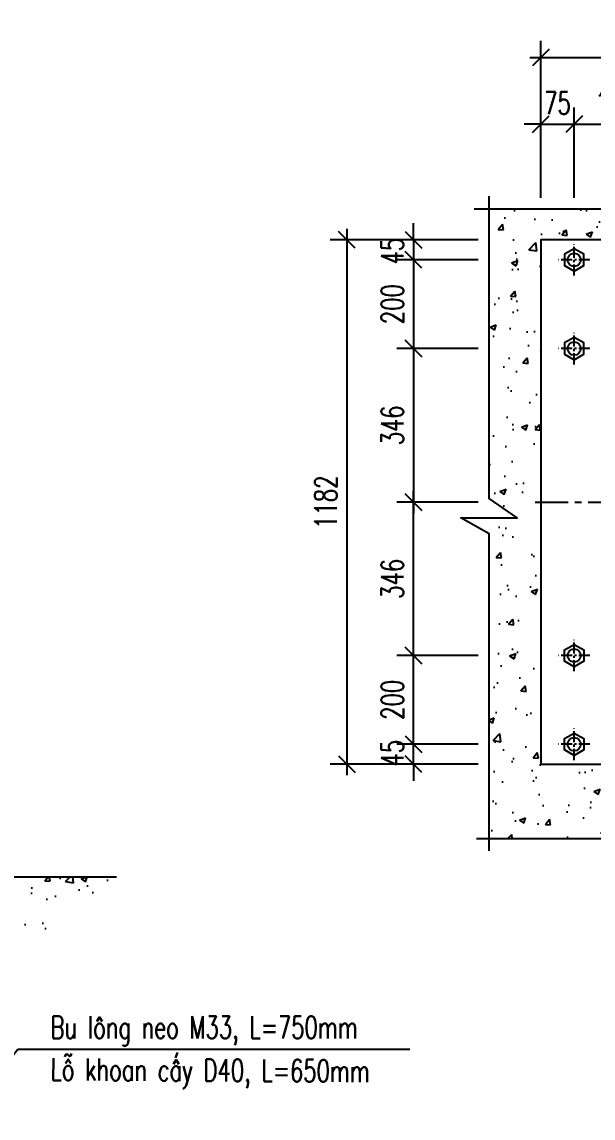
# Model space of a CAD drawing. Extents: x 3412 to 1212600, y 2456 to 246916.
# Drawn here: x 7548 to 8836, y 5873 to 8344 of the extents above; entities that cross this region are included whole.
import ezdxf
from ezdxf.enums import TextEntityAlignment as Align

# ---------------------------------------------------------------- set-up
doc = ezdxf.new("R2010")
doc.units = 0
doc.header["$LTSCALE"] = 20
doc.header["$MEASUREMENT"] = 0
doc.linetypes.add('CENTER', pattern=[2, 1.25, -0.25, 0.25, -0.25])
doc.layers.get('0').update_dxf_attribs({"linetype": 'CONTINUOUS'})
doc.layers.get('DEFPOINTS').update_dxf_attribs({"linetype": 'CONTINUOUS'})
for name, color, linetype in [('BAO', 7, 'CONTINUOUS'), ('CEN', 1, 'CENTER'), ('HATCH', 8, 'CONTINUOUS'), ('TEXT', 4, 'CONTINUOUS')]:
    doc.layers.add(name, color=color, linetype=linetype)
doc.styles.add('vnsimple', font='vnsimple.shx', dxfattribs={"width": 0.7})
doc.dimstyles.new('1-20', dxfattribs={"dimscale": 200, "dimtxt": 0.2, "dimasz": 0.15, "dimexe": 0.15, "dimexo": 0.1, "dimgap": 0.09, "dimtad": 1, "dimdec": 0, "dimdsep": 46, "dimtxsty": 'vnsimple', "dimblk": 'OBLIQUE', "dimcen": 0.09, "dimdle": 0.1, "dimclrd": 2, "dimclre": 7, "dimclrt": 4, "dimadec": 0, "dimazin": 0, "dimtfac": 1, "dimtdec": 0, "dimtix": 1, "dimtmove": 1, "dimatfit": 3, "dimfxl": 1, "dimtfill": 1, "dimtolj": 1, "dimtzin": 0, "dimarcsym": 0})
doc.dimstyles.new('1-25', dxfattribs={"dimscale": 250, "dimtxt": 0.2, "dimasz": 0.15, "dimexe": 0.15, "dimexo": 0.1, "dimgap": 0.09, "dimtad": 1, "dimdec": 0, "dimdsep": 46, "dimtxsty": 'vnsimple', "dimblk": 'OBLIQUE', "dimcen": 0.09, "dimdle": 0.1, "dimclrd": 2, "dimclre": 7, "dimclrt": 256, "dimadec": 0, "dimazin": 0, "dimtfac": 1, "dimtdec": 0, "dimtix": 1, "dimtmove": 1, "dimatfit": 3, "dimfxl": 1, "dimtolj": 1, "dimtzin": 0, "dimarcsym": 0})

# ---------------------------------------------------------------- blocks, each defined once
blk = doc.blocks.new('_Oblique')
at = {"color": 0, "linetype": 'ByBlock', "lineweight": -2}
blk.add_line((-0.5, -0.5), (0.5, 0.5), dxfattribs=at)
blk = doc.blocks.new('*D12')
at = {"layer": 'DEFPOINTS', "color": 0, "transparency": 16777216}
for p in [(10403.6, 8264.1), (8718.6, 7923), (10403.6, 7923)]:
    blk.add_point(p, dxfattribs=at)
at = {"layer": 'TEXT', "color": 7, "lineweight": -2, "transparency": 16777216}
for p, q in [((8718.6, 7948), (8718.6, 8301.6)), ((10403.6, 7948), (10403.6, 8301.6))]:
    blk.add_line(p, q, dxfattribs=at)
at = {"layer": 'TEXT', "color": 2, "lineweight": -2, "transparency": 16777216}
blk.add_line((8693.6, 8264.1), (10428.6, 8264.1), dxfattribs=at)
at = {"layer": 'TEXT', "color": 2, "lineweight": -2, "transparency": 16777216, "xscale": 37.5, "yscale": 37.5, "zscale": 37.5, "rotation": 180}
blk.add_blockref('_Oblique', (8718.6, 8264.1), dxfattribs=at)
at = {"layer": 'TEXT', "color": 2, "lineweight": -2, "transparency": 16777216, "xscale": 37.5, "yscale": 37.5, "zscale": 37.5}
blk.add_blockref('_Oblique', (10403.6, 8264.1), dxfattribs=at)
at = {"layer": 'TEXT', "transparency": 16777216, "insert": (9561.1, 8311.6), "char_height": 50, "attachment_point": 5, "style": 'vnsimple'}
blk.add_mtext('\\A1;1685', dxfattribs=at)
blk = doc.blocks.new('*D13')
at = {"layer": 'DEFPOINTS', "color": 0, "transparency": 16777216}
for p in [(8602, 7853), (8431.2, 7808), (8602, 7808)]:
    blk.add_point(p, dxfattribs=at)
at = {"layer": 'TEXT', "color": 2, "lineweight": -2, "transparency": 16777216}
for p, q in [((8431.2, 7853), (8431.2, 7890.5)), ((8431.2, 7853), (8431.2, 7808)), ((8431.2, 7808), (8431.2, 7770.5))]:
    blk.add_line(p, q, dxfattribs=at)
at = {"layer": 'TEXT', "color": 7, "lineweight": -2, "transparency": 16777216}
for p, q in [((8577, 7853), (8393.7, 7853)), ((8577, 7808), (8393.7, 7808))]:
    blk.add_line(p, q, dxfattribs=at)
at = {"layer": 'TEXT', "color": 2, "lineweight": -2, "transparency": 16777216, "xscale": 37.5, "yscale": 37.5, "zscale": 37.5}
for p, rotation in [((8431.2, 7853), 270), ((8431.2, 7808), 90)]:
    blk.add_blockref('_Oblique', p, dxfattribs=dict(at, rotation=rotation))
at = {"layer": 'TEXT', "transparency": 16777216, "insert": (8383.7, 7828), "char_height": 50, "attachment_point": 5, "rotation": 90, "style": 'vnsimple'}
blk.add_mtext('\\A1;45', dxfattribs=at)
blk = doc.blocks.new('*D14')
at = {"layer": 'DEFPOINTS', "color": 0, "transparency": 16777216}
for p in [(8602, 7808), (8431.2, 7608), (8602, 7608)]:
    blk.add_point(p, dxfattribs=at)
at = {"layer": 'TEXT', "color": 2, "lineweight": -2, "transparency": 16777216}
blk.add_line((8431.2, 7833), (8431.2, 7583), dxfattribs=at)
at = {"layer": 'TEXT', "color": 7, "lineweight": -2, "transparency": 16777216}
for p, q in [((8577, 7808), (8393.7, 7808)), ((8577, 7608), (8393.7, 7608))]:
    blk.add_line(p, q, dxfattribs=at)
at = {"layer": 'TEXT', "color": 2, "lineweight": -2, "transparency": 16777216, "xscale": 37.5, "yscale": 37.5, "zscale": 37.5}
for p, rotation in [((8431.2, 7808), 90), ((8431.2, 7608), 270)]:
    blk.add_blockref('_Oblique', p, dxfattribs=dict(at, rotation=rotation))
at = {"layer": 'TEXT', "transparency": 16777216, "insert": (8383.7, 7708), "char_height": 50, "attachment_point": 5, "rotation": 90, "style": 'vnsimple'}
blk.add_mtext('\\A1;200', dxfattribs=at)
blk = doc.blocks.new('*D15')
at = {"layer": 'DEFPOINTS', "color": 0, "transparency": 16777216}
for p in [(8602, 7608), (8431.2, 7262), (8602, 7262)]:
    blk.add_point(p, dxfattribs=at)
at = {"layer": 'TEXT', "color": 2, "lineweight": -2, "transparency": 16777216}
blk.add_line((8431.2, 7633), (8431.2, 7237), dxfattribs=at)
at = {"layer": 'TEXT', "color": 7, "lineweight": -2, "transparency": 16777216}
for p, q in [((8577, 7608), (8393.7, 7608)), ((8577, 7262), (8393.7, 7262))]:
    blk.add_line(p, q, dxfattribs=at)
at = {"layer": 'TEXT', "color": 2, "lineweight": -2, "transparency": 16777216, "xscale": 37.5, "yscale": 37.5, "zscale": 37.5}
for p, rotation in [((8431.2, 7608), 90), ((8431.2, 7262), 270)]:
    blk.add_blockref('_Oblique', p, dxfattribs=dict(at, rotation=rotation))
at = {"layer": 'TEXT', "transparency": 16777216, "insert": (8383.7, 7435), "char_height": 50, "attachment_point": 5, "rotation": 90, "style": 'vnsimple'}
blk.add_mtext('\\A1;346', dxfattribs=at)
blk = doc.blocks.new('*D16')
at = {"layer": 'DEFPOINTS', "color": 0, "transparency": 16777216}
for p in [(8431.2, 6916), (8602, 6916), (8602, 6716)]:
    blk.add_point(p, dxfattribs=at)
at = {"layer": 'TEXT', "color": 2, "lineweight": -2, "transparency": 16777216}
blk.add_line((8431.2, 6691), (8431.2, 6941), dxfattribs=at)
at = {"layer": 'TEXT', "color": 7, "lineweight": -2, "transparency": 16777216}
for p, q in [((8577, 6916), (8393.7, 6916)), ((8577, 6716), (8393.7, 6716))]:
    blk.add_line(p, q, dxfattribs=at)
at = {"layer": 'TEXT', "color": 2, "lineweight": -2, "transparency": 16777216, "xscale": 37.5, "yscale": 37.5, "zscale": 37.5}
for p, rotation in [((8431.2, 6916), 90), ((8431.2, 6716), 270)]:
    blk.add_blockref('_Oblique', p, dxfattribs=dict(at, rotation=rotation))
at = {"layer": 'TEXT', "transparency": 16777216, "insert": (8383.7, 6816), "char_height": 50, "attachment_point": 5, "rotation": 90, "style": 'vnsimple'}
blk.add_mtext('\\A1;200', dxfattribs=at)
blk = doc.blocks.new('*D17')
at = {"layer": 'DEFPOINTS', "color": 0, "transparency": 16777216}
for p in [(8431.2, 7262), (8602, 7262), (8602, 6916)]:
    blk.add_point(p, dxfattribs=at)
at = {"layer": 'TEXT', "color": 2, "lineweight": -2, "transparency": 16777216}
blk.add_line((8431.2, 6891), (8431.2, 7287), dxfattribs=at)
at = {"layer": 'TEXT', "color": 7, "lineweight": -2, "transparency": 16777216}
for p, q in [((8577, 7262), (8393.7, 7262)), ((8577, 6916), (8393.7, 6916))]:
    blk.add_line(p, q, dxfattribs=at)
at = {"layer": 'TEXT', "color": 2, "lineweight": -2, "transparency": 16777216, "xscale": 37.5, "yscale": 37.5, "zscale": 37.5}
for p, rotation in [((8431.2, 7262), 90), ((8431.2, 6916), 270)]:
    blk.add_blockref('_Oblique', p, dxfattribs=dict(at, rotation=rotation))
at = {"layer": 'TEXT', "transparency": 16777216, "insert": (8383.7, 7089), "char_height": 50, "attachment_point": 5, "rotation": 90, "style": 'vnsimple'}
blk.add_mtext('\\A1;346', dxfattribs=at)
blk = doc.blocks.new('*D18')
at = {"layer": 'DEFPOINTS', "color": 0, "transparency": 16777216}
for p in [(8602, 7853), (8281.2, 6671), (8602, 6671)]:
    blk.add_point(p, dxfattribs=at)
at = {"layer": 'TEXT', "color": 2, "lineweight": -2, "transparency": 16777216}
blk.add_line((8281.2, 7878), (8281.2, 6646), dxfattribs=at)
at = {"layer": 'TEXT', "color": 7, "lineweight": -2, "transparency": 16777216}
for p, q in [((8577, 7853), (8243.7, 7853)), ((8577, 6671), (8243.7, 6671))]:
    blk.add_line(p, q, dxfattribs=at)
at = {"layer": 'TEXT', "color": 2, "lineweight": -2, "transparency": 16777216, "xscale": 37.5, "yscale": 37.5, "zscale": 37.5}
for p, rotation in [((8281.2, 7853), 90), ((8281.2, 6671), 270)]:
    blk.add_blockref('_Oblique', p, dxfattribs=dict(at, rotation=rotation))
at = {"layer": 'TEXT', "transparency": 16777216, "insert": (8233.7, 7262), "char_height": 50, "attachment_point": 5, "rotation": 90, "style": 'vnsimple'}
blk.add_mtext('\\A1;1182', dxfattribs=at)
blk = doc.blocks.new('*D37')
at = {"layer": 'DEFPOINTS', "color": 0, "transparency": 16777216}
for p in [(8793.6, 8114.1), (8718.6, 7923), (8793.6, 7923)]:
    blk.add_point(p, dxfattribs=at)
at = {"layer": 'TEXT', "color": 7, "lineweight": -2, "transparency": 16777216}
for p, q in [((8718.6, 7948), (8718.6, 8151.6)), ((8793.6, 7948), (8793.6, 8151.6))]:
    blk.add_line(p, q, dxfattribs=at)
at = {"layer": 'TEXT', "color": 2, "lineweight": -2, "transparency": 16777216}
for p, q in [((8718.6, 8114.1), (8681.1, 8114.1)), ((8718.6, 8114.1), (8793.6, 8114.1)), ((8793.6, 8114.1), (8831.1, 8114.1))]:
    blk.add_line(p, q, dxfattribs=at)
at = {"layer": 'TEXT', "color": 2, "lineweight": -2, "transparency": 16777216, "xscale": 37.5, "yscale": 37.5, "zscale": 37.5}
blk.add_blockref('_Oblique', (8718.6, 8114.1), dxfattribs=at)
at = {"layer": 'TEXT', "color": 2, "lineweight": -2, "transparency": 16777216, "xscale": 37.5, "yscale": 37.5, "zscale": 37.5, "rotation": 180}
blk.add_blockref('_Oblique', (8793.6, 8114.1), dxfattribs=at)
at = {"layer": 'TEXT', "transparency": 16777216, "insert": (8756.1, 8161.6), "char_height": 50, "attachment_point": 5, "style": 'vnsimple'}
blk.add_mtext('\\A1;75', dxfattribs=at)
blk = doc.blocks.new('*D38')
at = {"layer": 'DEFPOINTS', "color": 0, "transparency": 16777216}
for p in [(8978.6, 8114.1), (8793.6, 7923), (8978.6, 7923)]:
    blk.add_point(p, dxfattribs=at)
at = {"layer": 'TEXT', "color": 7, "lineweight": -2, "transparency": 16777216}
for p, q in [((8793.6, 7948), (8793.6, 8151.6)), ((8978.6, 7948), (8978.6, 8151.6))]:
    blk.add_line(p, q, dxfattribs=at)
at = {"layer": 'TEXT', "color": 2, "lineweight": -2, "transparency": 16777216}
blk.add_line((8768.6, 8114.1), (9003.6, 8114.1), dxfattribs=at)
at = {"layer": 'TEXT', "color": 2, "lineweight": -2, "transparency": 16777216, "xscale": 37.5, "yscale": 37.5, "zscale": 37.5, "rotation": 180}
blk.add_blockref('_Oblique', (8793.6, 8114.1), dxfattribs=at)
at = {"layer": 'TEXT', "color": 2, "lineweight": -2, "transparency": 16777216, "xscale": 37.5, "yscale": 37.5, "zscale": 37.5}
blk.add_blockref('_Oblique', (8978.6, 8114.1), dxfattribs=at)
at = {"layer": 'TEXT', "transparency": 16777216, "insert": (8886.1, 8161.6), "char_height": 50, "attachment_point": 5, "style": 'vnsimple'}
blk.add_mtext('\\A1;185', dxfattribs=at)
blk = doc.blocks.new('*D97')
at = {"layer": 'DEFPOINTS', "color": 0, "transparency": 16777216}
for p in [(8431.2, 6716), (8602, 6716), (8602, 6671)]:
    blk.add_point(p, dxfattribs=at)
at = {"layer": 'TEXT', "color": 2, "lineweight": -2, "transparency": 16777216}
for p, q in [((8431.2, 6716), (8431.2, 6753.5)), ((8431.2, 6671), (8431.2, 6716)), ((8431.2, 6671), (8431.2, 6633.5))]:
    blk.add_line(p, q, dxfattribs=at)
at = {"layer": 'TEXT', "color": 7, "lineweight": -2, "transparency": 16777216}
for p, q in [((8577, 6716), (8393.7, 6716)), ((8577, 6671), (8393.7, 6671))]:
    blk.add_line(p, q, dxfattribs=at)
at = {"layer": 'TEXT', "color": 2, "lineweight": -2, "transparency": 16777216, "xscale": 37.5, "yscale": 37.5, "zscale": 37.5}
for p, rotation in [((8431.2, 6716), 270), ((8431.2, 6671), 90)]:
    blk.add_blockref('_Oblique', p, dxfattribs=dict(at, rotation=rotation))
at = {"layer": 'TEXT', "transparency": 16777216, "insert": (8383.7, 6696), "char_height": 50, "attachment_point": 5, "rotation": 90, "style": 'vnsimple'}
blk.add_mtext('\\A1;45', dxfattribs=at)

msp = doc.modelspace()

# ---------------------------------------------------------------- hatches: boundary and pattern name
at = {"layer": 'HATCH'}
h = msp.add_hatch(dxfattribs=at)
h.set_pattern_fill('AR-CONC', color=256, scale=20, style=0)
h.set_pattern_definition([(50, (2175.48, 744.07), (143.452, -12.5504), [15, -165]), (355, (2175.48, 744.07), (-27.7503, 150.4384), [12, -132]), (100.4514, (2187.43, 743.02), (115.7019, 137.8879), [12.748, -140.2284]), (46.1842, (2175.48, 784.07), (213.4482, -33.1038), [22.5, -247.5]), (96.6356, (2193.27, 781.3), (186.9325, 194.8236), [19.122, -210.3426]), (351.1842, (2175.48, 784.07), (186.9324, 194.8237), [18, -198]), (21, (2195.48, 774.07), (119.3814, -80.5238), [15, -165]), (326, (2195.48, 774.07), (48.663, 145.03), [12, -132]), (71.4514, (2205.43, 767.36), (168.0445, 64.5061), [12.748, -140.2284]), (37.5, (2175.48, 744.07), (2.43197, 66.57877), [0, -130.4, 0, -134, 0, -132.5]), (7.5, (2175.48, 744.07), (52.6139, 78.88234), [0, -76.4, 0, -127.4, 0, -50.5]), (327.5, (2130.88, 744.07), (106.76449, -4.51097), [0, -50, 0, -156, 0, -207]), (317.5, (2110.88, 744.07), (116.6372, 20.021), [0, -65, 0, -103.6, 0, -147])])
h.paths.add_polyline_path([(9561.145, 7262.045), (9883.645, 7262.045), (9883.645, 7853.045), (10403.645, 7853.045), (10403.645, 6671.045), (9883.645, 6671.045), (9883.645, 7262.045), (9561.145, 7262.045), (9561.145, 6494.998), (9567.056, 6503.423), (10631.422, 6503.423), (10631.422, 7197.931), (10567.237, 7234.124), (10694.38, 7234.124), (10631.422, 7278.297), (10631.422, 7923.05), (9567.056, 7923.05), (9561.145, 7914.625)])
h.paths.add_polyline_path([(9238.645, 7262.045), (9561.145, 7262.045), (9561.145, 7914.625), (9522.883, 7860.092), (9522.883, 7987.235), (9486.69, 7923.05), (8602.048, 7923.05), (8602.048, 7270.425), (8665.007, 7226.251), (8537.863, 7226.251), (8602.048, 7190.059), (8602.048, 6503.423), (9486.69, 6503.423), (9522.883, 6567.608), (9522.883, 6440.465), (9561.145, 6494.998), (9561.145, 7262.045), (9238.645, 7262.045), (9238.645, 6671.045), (8718.645, 6671.045), (8718.645, 7853.045), (9238.645, 7853.045)])
h.paths.add_polyline_path([(11203.645, 7923.05), (11103.645, 7923.05), (11103.645, 6503.423), (11203.645, 6503.423)])
h.paths.add_polyline_path([(10803.645, 7923.05), (10648.39, 7923.05), (10648.39, 7278.297), (10711.348, 7234.124), (10584.204, 7234.124), (10648.39, 7197.931), (10648.39, 6503.423), (10803.645, 6503.423)])
h = msp.add_hatch(dxfattribs=at)
h.set_pattern_fill('AR-CONC', color=256, scale=20, style=0)
h.set_pattern_definition([(50, (-3752.45, -147.1), (143.452, -12.5504), [15, -165]), (355, (-3752.45, -147.1), (-27.7503, 150.4384), [12, -132]), (100.4514, (-3740.5, -148.15), (115.7019, 137.8879), [12.748, -140.2284]), (46.1842, (-3752.45, -107.1), (213.4482, -33.1038), [22.5, -247.5]), (96.6356, (-3734.67, -109.86), (186.9325, 194.8236), [19.122, -210.3426]), (351.1842, (-3752.45, -107.1), (186.9324, 194.8237), [18, -198]), (21, (-3732.45, -117.1), (119.3814, -80.5238), [15, -165]), (326, (-3732.45, -117.1), (48.663, 145.03), [12, -132]), (71.4514, (-3722.5, -123.81), (168.0445, 64.5061), [12.748, -140.2284]), (37.5, (-3752.453, -147.104), (2.43197, 66.57877), [0, -130.4, 0, -134, 0, -132.5]), (7.5, (-3752.45, -147.104), (52.6139, 78.88234), [0, -76.4, 0, -127.4, 0, -50.5]), (327.5, (-3797.053, -147.104), (106.76449, -4.51097), [0, -50, 0, -156, 0, -207]), (317.5, (-3817.05, -147.1), (116.63723, 20.021), [0, -65, 0, -103.6, 0, -147])])
edge = h.paths.add_edge_path()
edge.add_line((7200.325, 6417.324), (6538.325, 6417.324))
edge.add_line((6538.325, 6417.324), (6538.325, 6181.164))
edge.add_spline(control_points=[(6538.325, 6181.164), (6602.056, 6194.121), (6716.115, 6218.14), (6927.835, 6193.899), (7090.313, 6176.043), (7200.325, 6178.776)], knot_values=[662.01040891, 662.01040891, 662.01040891, 662.01040891, 844.51478057, 985.24461276, 1310.26419079, 1310.26419079, 1310.26419079, 1310.26419079], degree=3, periodic=0)
edge.add_line((7200.325, 6178.776), (7200.325, 6417.324))
edge = h.paths.add_edge_path()
edge.add_line((7400.325, 6417.324), (7230.325, 6417.324))
edge.add_line((7230.325, 6417.324), (7230.325, 6179.914))
edge.add_spline(control_points=[(7230.325, 6179.914), (7288.592, 6182.916), (7345.683, 6190.633), (7400.325, 6205.396)], knot_values=[1339.89713176, 1339.89713176, 1339.89713176, 1339.89713176, 1513.11834001, 1513.11834001, 1513.11834001, 1513.11834001], degree=3, periodic=0)
edge.add_line((7400.325, 6205.396), (7400.325, 6417.324))
edge = h.paths.add_edge_path()
edge.add_spline(control_points=[(7430.325, 6214.307), (7439.601, 6217.321), (7559.382, 6259.484), (7664.453, 6341.554), (7761.457, 6417.324)], knot_values=[1545.09277123, 1545.09277123, 1545.09277123, 1545.09277123, 1575.01789085, 1934.88660521, 1934.88660521, 1934.88660521, 1934.88660521], degree=3, periodic=0)
edge.add_line((7761.457, 6417.324), (7430.325, 6417.324))
edge.add_line((7430.325, 6417.324), (7430.325, 6214.307))
edge = h.paths.add_edge_path()
edge.add_line((6508.325, 6417.324), (6338.325, 6417.324))
edge.add_line((6338.325, 6417.324), (6338.325, 6156.563))
edge.add_spline(control_points=[(6338.325, 6156.563), (6392.197, 6154.259), (6449.75, 6163.632), (6508.325, 6175.144)], knot_values=[464.79802866, 464.79802866, 464.79802866, 464.79802866, 633.313971, 633.313971, 633.313971, 633.313971], degree=3, periodic=0)
edge.add_line((6508.325, 6175.144), (6508.325, 6417.324))
edge = h.paths.add_edge_path()
edge.add_line((6308.325, 6417.324), (5977.194, 6417.324))
edge.add_spline(control_points=[(5977.194, 6417.324), (6011.693, 6382.189), (6091.977, 6300.423), (6197.373, 6185.942), (6281.957, 6162.707), (6308.325, 6159.166)], knot_values=[0, 0, 0, 0, 149.66043093, 348.28188957, 433.09145773, 433.09145773, 433.09145773, 433.09145773], degree=3, periodic=0)
edge.add_line((6308.325, 6159.166), (6308.325, 6417.324))

# ---------------------------------------------------------------- linework, layer by layer
at = {"layer": 'BAO'}
msp.add_line((5977.194, 6417.324), (7761.457, 6417.324), dxfattribs=at)
for points in [[(8718.645, 6671.045), (9238.645, 6671.045), (9238.645, 7853.045), (8718.645, 7853.045)], [(8793.645, 7833.245), (8771.821, 7820.645), (8771.821, 7795.445), (8793.645, 7782.845), (8815.469, 7795.445), (8815.469, 7820.645)], [(8793.645, 7633.245), (8771.821, 7620.645), (8771.821, 7595.445), (8793.645, 7582.845), (8815.469, 7595.445), (8815.469, 7620.645)], [(8793.645, 6890.845), (8771.821, 6903.445), (8771.821, 6928.645), (8793.645, 6941.245), (8815.469, 6928.645), (8815.469, 6903.445)], [(8793.645, 6690.845), (8771.821, 6703.445), (8771.821, 6728.645), (8793.645, 6741.245), (8815.469, 6728.645), (8815.469, 6703.445)]]:
    msp.add_lwpolyline(points, close=True, dxfattribs=at)
for centre in [(8793.645, 7808.045), (8793.645, 7608.045), (8793.645, 6916.045), (8793.645, 6716.045)]:
    msp.add_circle(centre, 15, dxfattribs=at)
at = {"layer": 'CEN', "linetype": 'CENTER'}
for p, q in [((8793.645, 7772.489), (8793.645, 7843.602)), ((8829.202, 7808.045), (8758.088, 7808.045)), ((8793.645, 7572.489), (8793.645, 7643.602)), ((8829.202, 7608.045), (8758.088, 7608.045)), ((8793.645, 6880.489), (8793.645, 6951.602)), ((8829.202, 6916.045), (8758.088, 6916.045)), ((8793.645, 6680.489), (8793.645, 6751.602)), ((8829.202, 6716.045), (8758.088, 6716.045))]:
    msp.add_line(p, q, dxfattribs=at)
at = {"layer": 'CEN', "color": 8, "linetype": 'CENTER', "ltscale": 3}
msp.add_line((8705.455, 7262.045), (10444.767, 7262.045), dxfattribs=at)
at = {"layer": 'HATCH'}
for points in [[(8567.865, 7923.05), (9486.69, 7923.05), (9522.883, 7987.235), (9522.883, 7860.092), (9567.056, 7923.05), (10631.422, 7923.05)], [(8602.048, 6475.38), (8602.048, 7190.059), (8537.863, 7226.251), (8665.007, 7226.251), (8602.048, 7270.425), (8602.048, 7951.294)], [(8573.334, 6503.423), (9486.69, 6503.423), (9522.883, 6567.608), (9522.883, 6440.465), (9567.056, 6503.423), (10631.422, 6503.423)]]:
    msp.add_lwpolyline(points, dxfattribs=at)

# ---------------------------------------------------------------- texts
at = {"layer": 'TEXT', "color": 4, "style": 'vnsimple', "width": 0.7}
msp.add_text('Bu l«ng neo M33, L=750mm', height=50, dxfattribs=at).set_placement((7612.791, 6077.801), align=Align.MIDDLE_LEFT)
msp.add_text('Lç khoan cÊy D40, L=650mm', height=50, rotation=359.681204, dxfattribs=at).set_placement((7612.93, 5983.276), align=Align.MIDDLE_LEFT)

# ---------------------------------------------------------------- dimensions: what is measured, and where the dimension line sits
at = {"layer": 'TEXT'}
for base, p1, p2, picture, middle in [((10403.645, 8264.149), (8718.645, 7923.05), (10403.645, 7923.05), '*D12', (9561.145, 8311.649)), ((8793.645, 8114.149), (8718.645, 7923.05), (8793.645, 7923.05), '*D37', (8756.145, 8161.649)), ((8978.645, 8114.149), (8793.645, 7923.05), (8978.645, 7923.05), '*D38', (8886.145, 8161.649))]:
    dim = msp.add_linear_dim(base=base, p1=p1, p2=p2, dimstyle='1-25', dxfattribs=at)
    dim.commit()
    dim.dimension.update_dxf_attribs({"geometry": picture, "text_midpoint": middle})
for base, p1, p2, angle, picture, middle in [((8431.244, 7808.045), (8602.048, 7853.045), (8602.048, 7808.045), 90, '*D13', (8431.244, 7828.045)), ((8431.244, 6716.045), (8602.048, 6671.045), (8602.048, 6716.045), 270, '*D97', (8431.244, 6696.045))]:
    dim = msp.add_linear_dim(base=base, p1=p1, p2=p2, angle=angle, dimstyle='1-25', dxfattribs=at)
    dim.commit()
    dim.dimension.update_dxf_attribs({"geometry": picture, "text_midpoint": middle, "dimtype": 160})
for base, p1, p2, angle, picture, middle in [((8281.244, 6671.045), (8602.048, 7853.045), (8602.048, 6671.045), 90, '*D18', (8233.744, 7262.045)), ((8431.244, 7608.045), (8602.048, 7808.045), (8602.048, 7608.045), 90, '*D14', (8383.744, 7708.045)), ((8431.244, 7262.045), (8602.048, 7608.045), (8602.048, 7262.045), 90, '*D15', (8383.744, 7435.045)), ((8431.244, 7262.045), (8602.048, 6916.045), (8602.048, 7262.045), 270, '*D17', (8383.744, 7089.045)), ((8431.244, 6916.045), (8602.048, 6716.045), (8602.048, 6916.045), 270, '*D16', (8383.744, 6816.045))]:
    dim = msp.add_linear_dim(base=base, p1=p1, p2=p2, angle=angle, dimstyle='1-25', dxfattribs=at)
    dim.commit()
    dim.dimension.update_dxf_attribs({"geometry": picture, "text_midpoint": middle})

# ---------------------------------------------------------------- leaders
msp.add_leader([(7415.392, 5873.262), (7539.155, 6028.797), (8423.465, 6028.797)], dimstyle='1-20', override={"dimgap": 0.09, "dimtad": 0}, dxfattribs=at)

doc.saveas('drawing.dxf')
